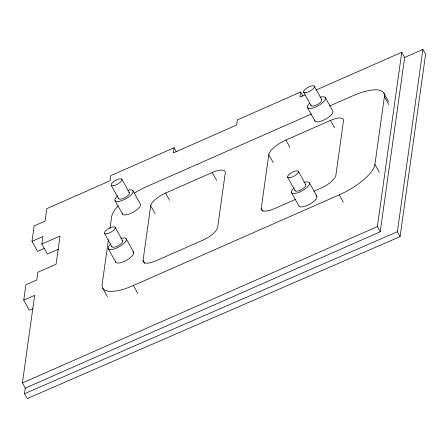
<?xml version="1.0" encoding="UTF-8"?>
<svg xmlns="http://www.w3.org/2000/svg" width="448" height="448" viewBox="0 0 448 448"><rect width="100%" height="100%" fill="white"/><g stroke="black" fill="none" stroke-linecap="round" stroke-linejoin="round"><path stroke-width="0.67" d="M32.967 308.616L29.327 310.218L23.75 300.154L25.906 284.766L36.814 279.961L37.895 272.261L56.078 264.253L60.026 236.04L41.843 244.054L47.421 254.117L58.705 249.144M44.834 248.186L37.559 251.395L31.982 241.332L34.138 225.938L45.046 221.133L46.794 208.65L110.085 180.768L110.802 175.638L174.087 147.756L176.389 151.9M25.273 388.158L380.246 231.778L404.639 57.456L422.895 49.414L425.6 54.292L400.086 236.606L27.199 398.586L24.5 393.708L25.273 388.158L22.4 382.973L34.664 295.35L23.75 300.154M41.843 244.054L42.896 236.522L31.982 241.332M108.427 239.613L102.138 284.53A37.643 13.121 -29 0 0 133.403 285.522L339.27 194.83A37.643 13.121 -29 0 0 374.931 164.354L384.406 96.634A37.643 13.121 -29 0 0 353.147 95.642L329.493 106.064M109.973 228.558L111.619 216.81A37.643 13.121 -29 0 1 118.037 206.046M143.069 260.344L150.707 205.744A15.702 5.471 -29 0 1 165.581 193.038L212.234 172.486A15.702 5.471 -29 0 1 225.271 172.9L217.633 227.494A15.702 5.471 -29 0 1 202.754 240.206L156.106 260.753A15.702 5.471 -29 0 1 143.069 260.344L144.76 263.39M174.087 147.756L173.37 152.886L236.662 125.009L237.378 119.879L300.647 92.002L302.943 96.146M262.97 211.316L261.279 208.264L268.778 154.655A18.06 6.294 -29 0 1 285.891 140.039L330.445 120.411A15.702 5.471 -29 0 1 343.482 120.826L335.843 175.42A15.702 5.471 -29 0 1 320.964 188.132L313.936 191.223M300.647 92.002L299.925 97.138L305.049 94.875M380.246 231.778L377.373 226.593L401.766 52.27L315.941 90.082M400.086 236.606L397.382 231.728L422.895 49.414M311.59 113.954L147.28 186.334A37.643 13.121 -29 0 0 134.31 193.172M295.406 199.388L274.316 208.678A15.702 5.471 -29 0 1 261.279 208.264M22.4 382.973L377.373 226.593M24.5 393.708L397.382 231.728M401.766 52.27L404.639 57.456M383.841 93.066L388.573 101.606M384.406 96.634L388.802 104.563M374.931 164.354L379.327 172.284M325.377 97.675L332.814 111.093A10.231 3.567 -29 0 1 324.47 119.784A10.231 3.567 -29 0 1 314.782 120.075M314.362 86.246L321.798 99.663M330.445 120.411L334.499 127.73M303.638 92.215L311.074 105.633M307.496 107.626L314.938 121.044M339.27 194.83L343.325 202.149M285.891 140.039L289.946 147.358M309.389 182.767L316.826 196.185M298.362 171.315L305.799 184.733M287.638 177.285L295.075 190.702M291.48 192.662L298.922 206.08A10.231 3.567 -29 0 0 310.722 203.599A10.231 3.567 -29 0 0 316.086 195.541M268.778 154.655L273.174 162.585M212.234 172.486L216.625 180.415M165.581 193.038L169.641 200.357M150.707 205.744L155.103 213.674M132.933 190.714L140.37 204.131A10.231 3.567 -29 0 1 132.026 212.822A10.231 3.567 -29 0 1 122.338 213.114M121.918 179.284L129.354 192.702M111.194 185.259L118.63 198.677M115.058 200.665L122.494 214.082M126.202 238.801L133.638 252.218M115.192 227.377L122.629 240.794M104.462 233.346L111.905 246.764M133.403 285.522L137.794 293.451M108.326 248.752L115.763 262.17M102.71 288.098L107.442 296.638M305.34 184.352A6.138 2.139 -29 0 1 301.504 189.571A6.138 2.139 -29 0 1 294.98 190.12M122.17 240.414A6.138 2.139 -29 0 1 118.328 245.633A6.138 2.139 -29 0 1 111.81 246.182M120.753 238.442A10.231 3.567 -29 0 1 125.154 242.077A10.231 3.567 -29 0 1 111.714 249.558A10.231 3.567 -29 0 1 110.824 243.97M304.002 182.358A10.231 3.567 -29 0 1 308.286 186.066A10.231 3.567 -29 0 1 294.818 193.502A10.231 3.567 -29 0 1 294.056 187.852M319.922 97.311A10.231 3.567 -29 0 1 324.425 100.822A10.231 3.567 -29 0 1 311.209 108.382A10.231 3.567 -29 0 1 309.585 103.225M128.027 190.21A10.231 3.567 -29 0 1 131.678 194.236A10.231 3.567 -29 0 1 118.289 201.488A10.231 3.567 -29 0 1 117.555 195.882M132.877 251.591A10.231 3.567 -29 0 1 126.476 260.288A10.231 3.567 -29 0 1 115.612 261.201M128.901 192.326A6.138 2.139 -29 0 1 125.059 197.546A6.138 2.139 -29 0 1 118.541 198.094M321.339 99.282A6.138 2.139 -29 0 1 317.503 104.507A6.138 2.139 -29 0 1 310.979 105.05M305.962 92.652A6.138 2.139 -29 0 0 314.457 86.828A6.138 2.139 -29 0 0 306.583 88.211A6.138 2.139 -29 0 0 305.962 92.652M106.786 233.783A6.138 2.139 -29 0 0 115.282 227.954A6.138 2.139 -29 0 0 107.408 229.342A6.138 2.139 -29 0 0 106.786 233.783M289.962 177.722A6.138 2.139 -29 0 0 298.452 171.892A6.138 2.139 -29 0 0 290.584 173.281A6.138 2.139 -29 0 0 289.962 177.722M113.518 185.696A6.138 2.139 -29 0 0 122.013 179.866A6.138 2.139 -29 0 0 114.139 181.25A6.138 2.139 -29 0 0 113.518 185.696"/></g></svg>
